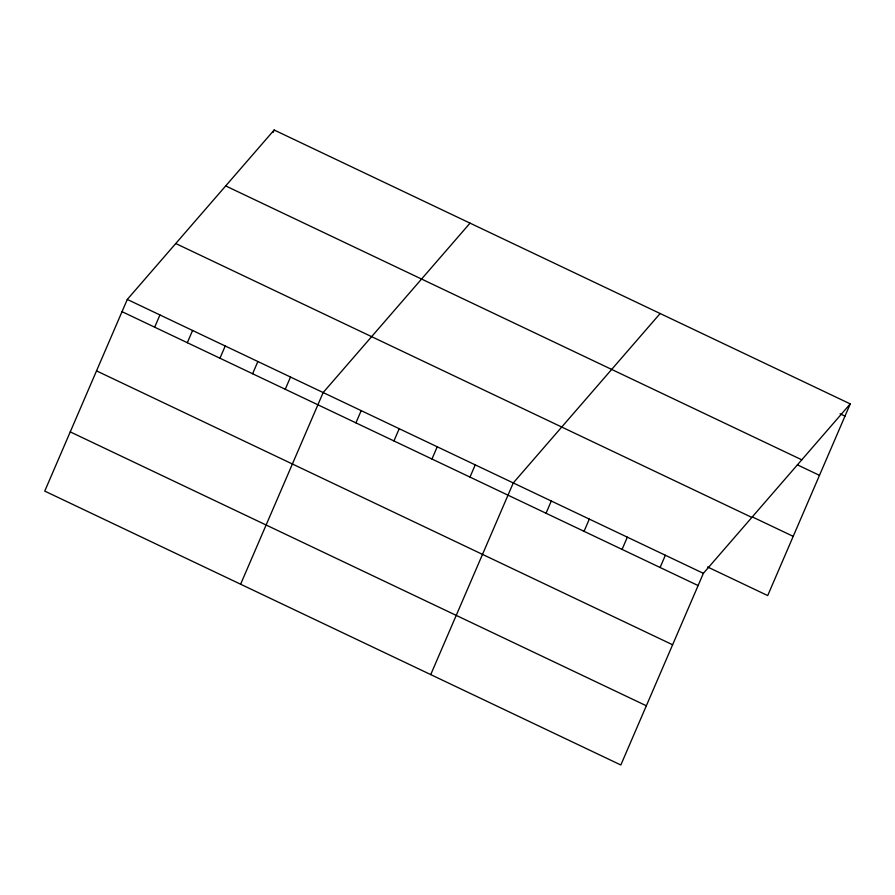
<?xml version="1.0" encoding="UTF-8"?>
<svg xmlns="http://www.w3.org/2000/svg" width="895" height="895" viewBox="0 0 895 895"><rect width="100%" height="100%" fill="white"/><g stroke="black" fill="none" stroke-linecap="round" stroke-linejoin="round"><path stroke-width="1.34" d="M127.291 299.433L44.75 491.098L620.839 764.99L703.38 573.326L850.25 403.902L274.161 130.01L127.291 299.433L703.38 573.326M154.667 327.19L159.936 314.962M273.109 132.46L274.161 130.01M187.312 342.707L192.582 330.479M219.957 358.224L225.227 345.996M252.603 373.741L257.872 361.524M285.248 389.269L290.517 377.041M240.621 584.211L323.162 392.558L470.032 223.135M355.919 422.865L361.188 410.637M393.945 440.944L399.204 428.716M431.961 459.023L437.23 446.795M469.987 477.091L475.245 464.863M430.73 674.606L513.271 482.942L660.141 313.518M546.028 513.249L551.298 501.021M584.055 531.328L589.313 519.1M622.07 549.407L627.339 537.179M660.096 567.475L665.365 555.247M850.25 403.902L767.709 595.567L707.609 566.994M840.081 413.803L844.981 416.13M225.697 185.925L801.786 459.817M797.411 464.852L819.484 475.346M752.74 517.109L793.205 536.351M175.756 243.529L751.845 517.422M122.022 311.661L698.111 585.554M96.526 370.877L672.615 644.769M70.246 431.882L646.347 705.775"/></g></svg>
